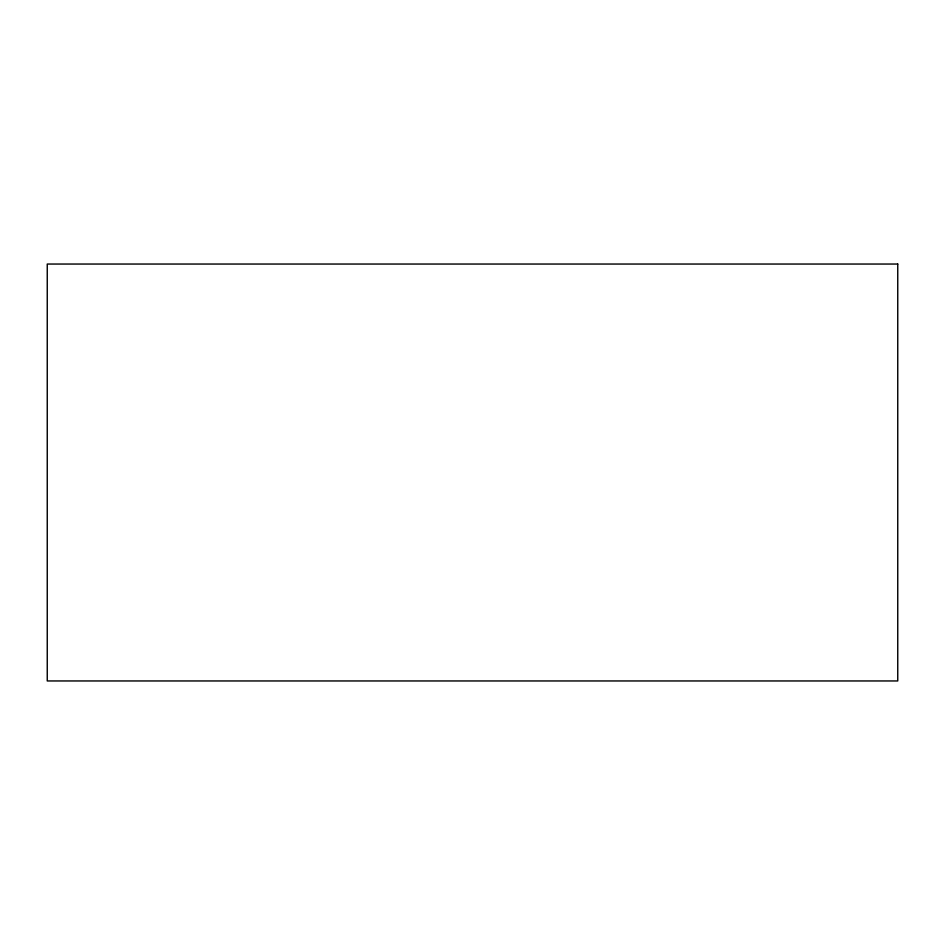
<?xml version="1.0" encoding="UTF-8"?>
<svg xmlns="http://www.w3.org/2000/svg" width="945" height="945" viewBox="0 0 945 945"><rect width="100%" height="100%" fill="white"/><g stroke="black" fill="none" stroke-linecap="round" stroke-linejoin="round"><path stroke-width="1.42" d="M897.75 264.045L47.25 264.045L47.25 680.955L897.75 680.955L897.75 264.045"/></g></svg>
